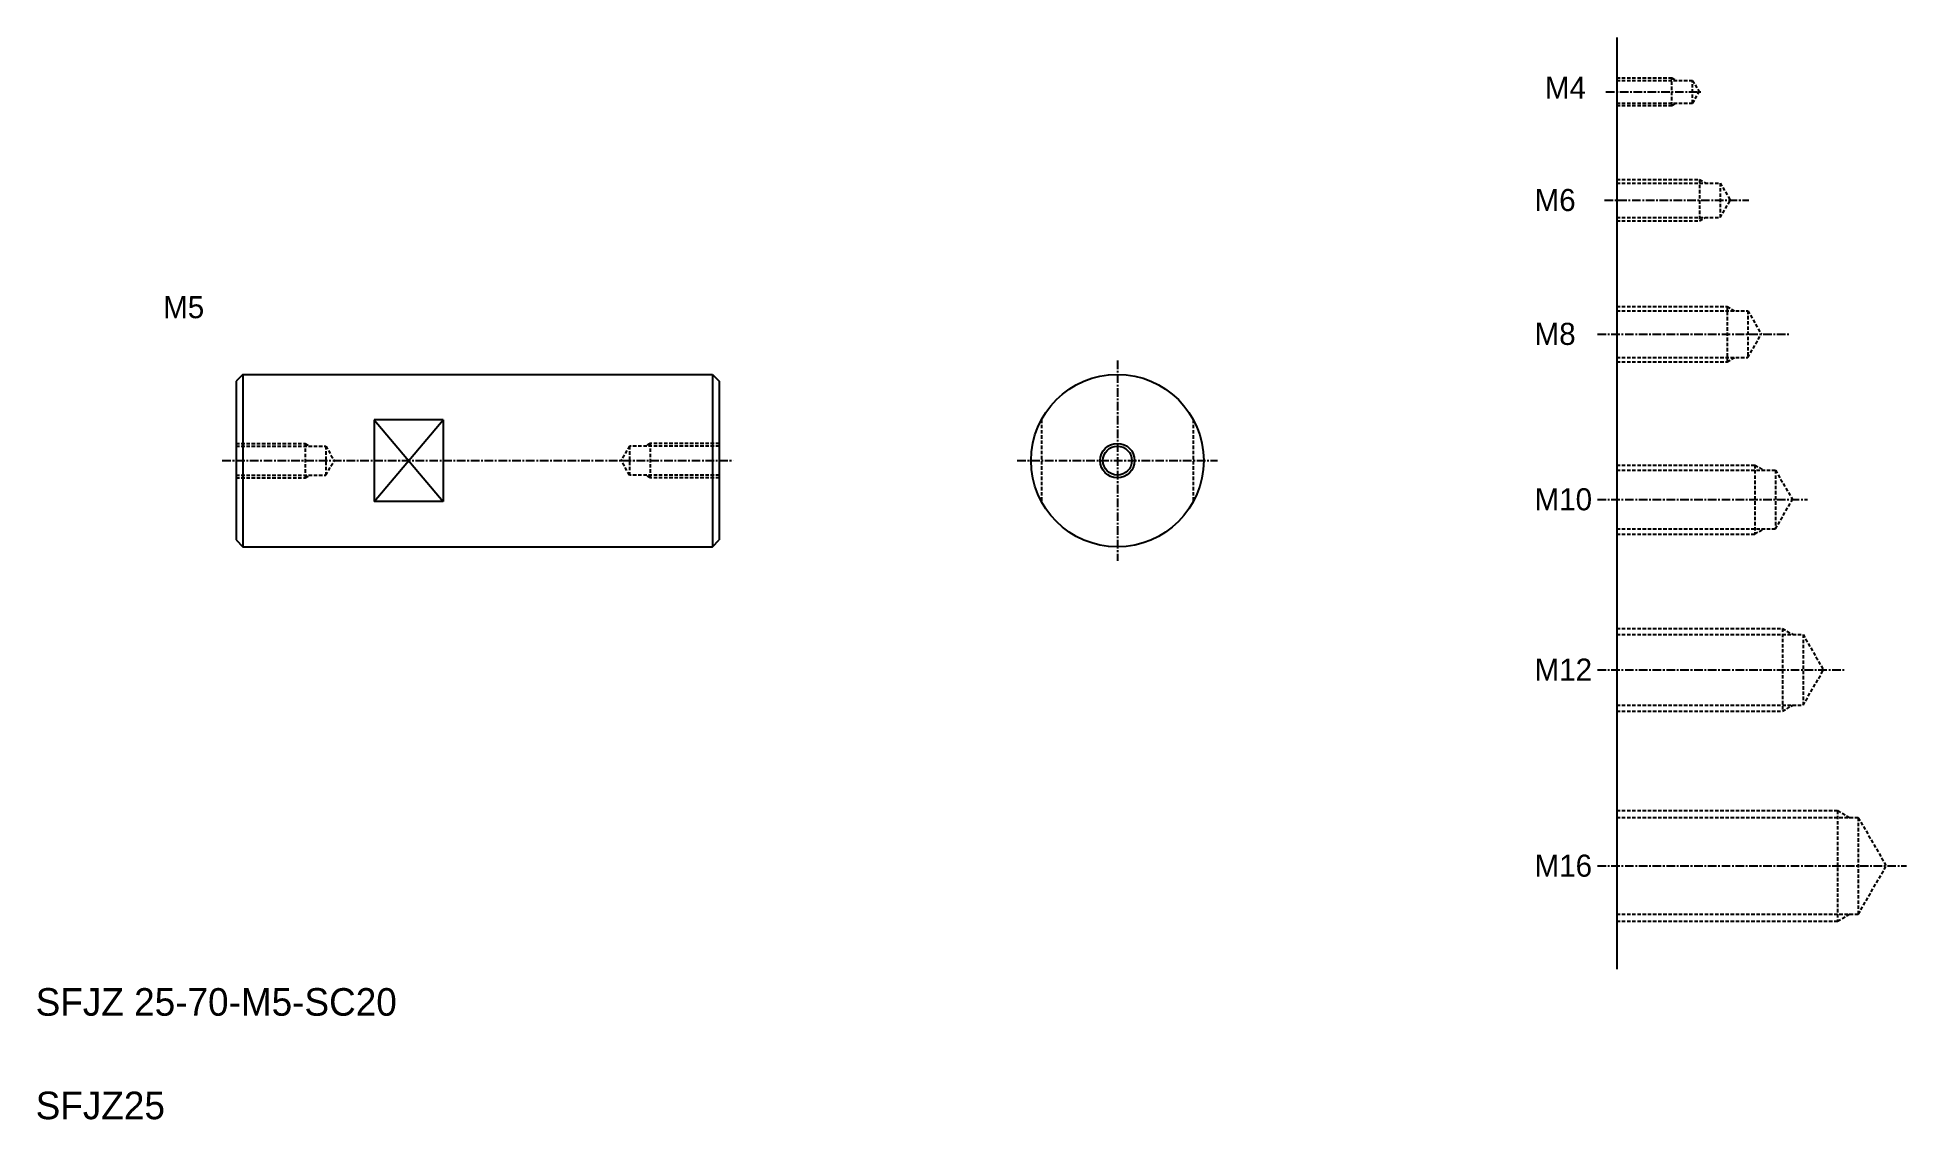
# Model space of a CAD drawing. Extents: x 39 to 310, y 66 to 223.
import ezdxf

# ---------------------------------------------------------------- set-up
doc = ezdxf.new("R2010")
doc.units = 0
doc.linetypes.add('CENTER', pattern=[2, 1.25, -0.25, 0.25, -0.25])
doc.linetypes.add('DASHED', pattern=[0.75, 0.5, -0.25])
doc.layers.get('0').update_dxf_attribs({"linetype": 'CONTINUOUS'})
doc.layers.add('CENTER', color=1, linetype='CENTER')

msp = doc.modelspace()

# ---------------------------------------------------------------- linework, layer by layer
at = {"color": 7, "linetype": 'CONTINUOUS'}
for p, q in [((268.05, 223.22), (268.05, 88.16)), ((69.05, 174.38), (68.05, 173.38)), ((68.05, 173.38), (68.05, 150.38)), ((69.05, 174.38), (69.05, 149.38)), ((69.05, 174.38), (137.05, 174.38)), ((137.05, 174.38), (137.05, 149.38)), ((137.05, 174.38), (138.05, 173.38)), ((138.05, 173.38), (138.05, 150.38)), ((88.05, 167.81), (88.05, 155.94)), ((98.05, 167.81), (88.05, 167.81)), ((98.05, 167.81), (98.05, 155.94)), ((138.05, 167.63), (138.05, 167.63)), ((138.05, 161.88), (138.05, 161.88)), ((98.05, 155.94), (88.05, 155.94)), ((68.05, 150.38), (69.05, 149.38)), ((69.05, 149.38), (137.05, 149.38)), ((137.05, 149.38), (138.05, 150.38))]:
    msp.add_line(p, q, dxfattribs=at)
at = {"color": 3, "linetype": 'DASHED'}
for p, q in [((268.05, 217.34), (276.05, 217.34)), ((268.05, 216.99), (279.05, 216.99)), ((276.05, 217.34), (276.66, 216.99)), ((276.05, 213.34), (276.05, 217.34)), ((279.05, 213.69), (279.05, 216.99)), ((279.05, 216.99), (280.01, 215.34)), ((279.05, 213.69), (280.01, 215.34)), ((268.05, 213.69), (279.05, 213.69)), ((268.05, 213.34), (276.05, 213.34)), ((276.05, 213.34), (276.66, 213.69)), ((268.05, 202.61), (280.05, 202.61)), ((268.05, 202.11), (283.05, 202.11)), ((280.05, 202.61), (280.05, 196.61)), ((280.05, 202.61), (280.92, 202.11)), ((283.05, 202.11), (283.05, 197.11)), ((283.05, 202.11), (284.5, 199.61)), ((283.05, 197.11), (284.5, 199.61)), ((268.05, 197.11), (283.05, 197.11)), ((268.05, 196.61), (280.05, 196.61)), ((280.05, 196.61), (280.92, 197.11)), ((268.05, 184.21), (284.05, 184.21)), ((284.05, 184.21), (284.05, 176.21)), ((284.05, 184.21), (285.14, 183.59)), ((268.05, 183.59), (287.05, 183.59)), ((287.05, 183.59), (287.05, 176.84)), ((287.05, 183.59), (289, 180.21)), ((287.05, 176.84), (289, 180.21)), ((268.05, 176.84), (287.05, 176.84)), ((268.05, 176.21), (284.05, 176.21)), ((284.05, 176.21), (285.14, 176.84)), ((184.72, 167.81), (184.72, 155.94)), ((206.72, 167.81), (206.72, 155.94)), ((68.05, 164.38), (78.05, 164.38)), ((68.05, 163.98), (81.05, 163.98)), ((78.05, 164.38), (78.05, 159.38)), ((78.05, 164.38), (78.66, 164.03)), ((81.05, 163.98), (81.05, 159.78)), ((81.05, 163.98), (82.26, 161.88)), ((125.05, 163.98), (123.84, 161.88)), ((138.05, 163.98), (125.05, 163.98)), ((125.05, 163.98), (125.05, 159.78)), ((128.05, 164.38), (127.45, 164.03)), ((138.05, 164.38), (128.05, 164.38)), ((128.05, 164.38), (128.05, 159.38)), ((68.05, 159.78), (81.05, 159.78)), ((81.05, 159.78), (82.26, 161.88)), ((125.05, 159.78), (123.84, 161.88)), ((138.05, 159.78), (125.05, 159.78)), ((268.05, 161.24), (288.05, 161.24)), ((268.05, 160.49), (291.05, 160.49)), ((288.05, 161.24), (288.05, 151.24)), ((288.05, 161.24), (289.35, 160.49)), ((291.05, 160.49), (291.05, 151.99)), ((291.05, 160.49), (293.51, 156.24)), ((68.05, 159.38), (78.05, 159.38)), ((78.05, 159.38), (78.66, 159.73)), ((128.05, 159.38), (127.45, 159.73)), ((138.05, 159.38), (128.05, 159.38)), ((291.05, 151.99), (293.51, 156.24)), ((268.05, 151.99), (291.05, 151.99)), ((288.05, 151.24), (289.35, 151.99)), ((268.05, 151.24), (288.05, 151.24)), ((268.05, 137.55), (292.05, 137.55)), ((268.05, 136.68), (295.05, 136.68)), ((292.05, 137.55), (292.05, 125.55)), ((292.05, 137.55), (293.57, 136.68)), ((295.05, 136.68), (295.05, 126.43)), ((295.05, 136.68), (298.01, 131.55)), ((295.05, 126.43), (298.01, 131.55)), ((268.05, 126.43), (295.05, 126.43)), ((268.05, 125.55), (292.05, 125.55)), ((292.05, 125.55), (293.57, 126.43)), ((268.05, 111.15), (300.05, 111.15)), ((300.05, 111.15), (300.05, 95.15)), ((300.05, 111.15), (301.79, 110.15)), ((268.05, 110.15), (303.05, 110.15)), ((303.05, 110.15), (307.1, 103.15)), ((303.05, 110.15), (303.05, 96.15)), ((303.05, 96.15), (307.1, 103.15)), ((268.05, 96.15), (303.05, 96.15)), ((268.05, 95.15), (300.05, 95.15)), ((300.05, 95.15), (301.79, 96.15))]:
    msp.add_line(p, q, dxfattribs=at)
at = {"color": 3, "linetype": 'CONTINUOUS'}
for p, q in [((88.05, 155.94), (98.05, 167.81)), ((88.05, 167.81), (98.05, 155.94))]:
    msp.add_line(p, q, dxfattribs=at)
at = {"color": 7, "linetype": 'CONTINUOUS'}
for radius in [12.5, 2.1]:
    msp.add_circle((195.72, 161.88), radius, dxfattribs=at)
at = {"color": 3}
msp.add_circle((195.72, 161.88), 2.5, dxfattribs=at)
at = {"layer": 'CENTER', "color": 1, "linetype": 'CENTER'}
for p, q in [((266.5, 215.34), (280.45, 215.34)), ((266.27, 199.61), (287.2, 199.61)), ((265.26, 180.21), (293.17, 180.21)), ((195.72, 176.38), (195.72, 147.38)), ((66.05, 161.88), (140.05, 161.88)), ((181.22, 161.88), (210.22, 161.88)), ((265.26, 156.24), (295.67, 156.24)), ((265.26, 131.55), (301.01, 131.55)), ((265.26, 103.15), (310.05, 103.15))]:
    msp.add_line(p, q, dxfattribs=at)

# ---------------------------------------------------------------- texts
at = {"color": 7, "linetype": 'CONTINUOUS'}
for s, height, p in [('M4', 3.2, (257.66, 214.32)), ('M6', 3.2, (256.16, 198.05)), ('M5', 3.2, (57.49, 182.52)), ('M8', 3.2, (256.16, 178.65)), ('M10', 3.2, (256.16, 154.68)), ('M12', 3.2, (256.16, 129.99)), ('M16', 3.2, (256.16, 101.58)), ('SFJZ 25-70-M5-SC20', 4, (39.02, 81.43)), ('SFJZ25', 4, (39.02, 66.43))]:
    msp.add_text(s, height=height, dxfattribs=at).set_placement(p)

doc.saveas('drawing.dxf')
